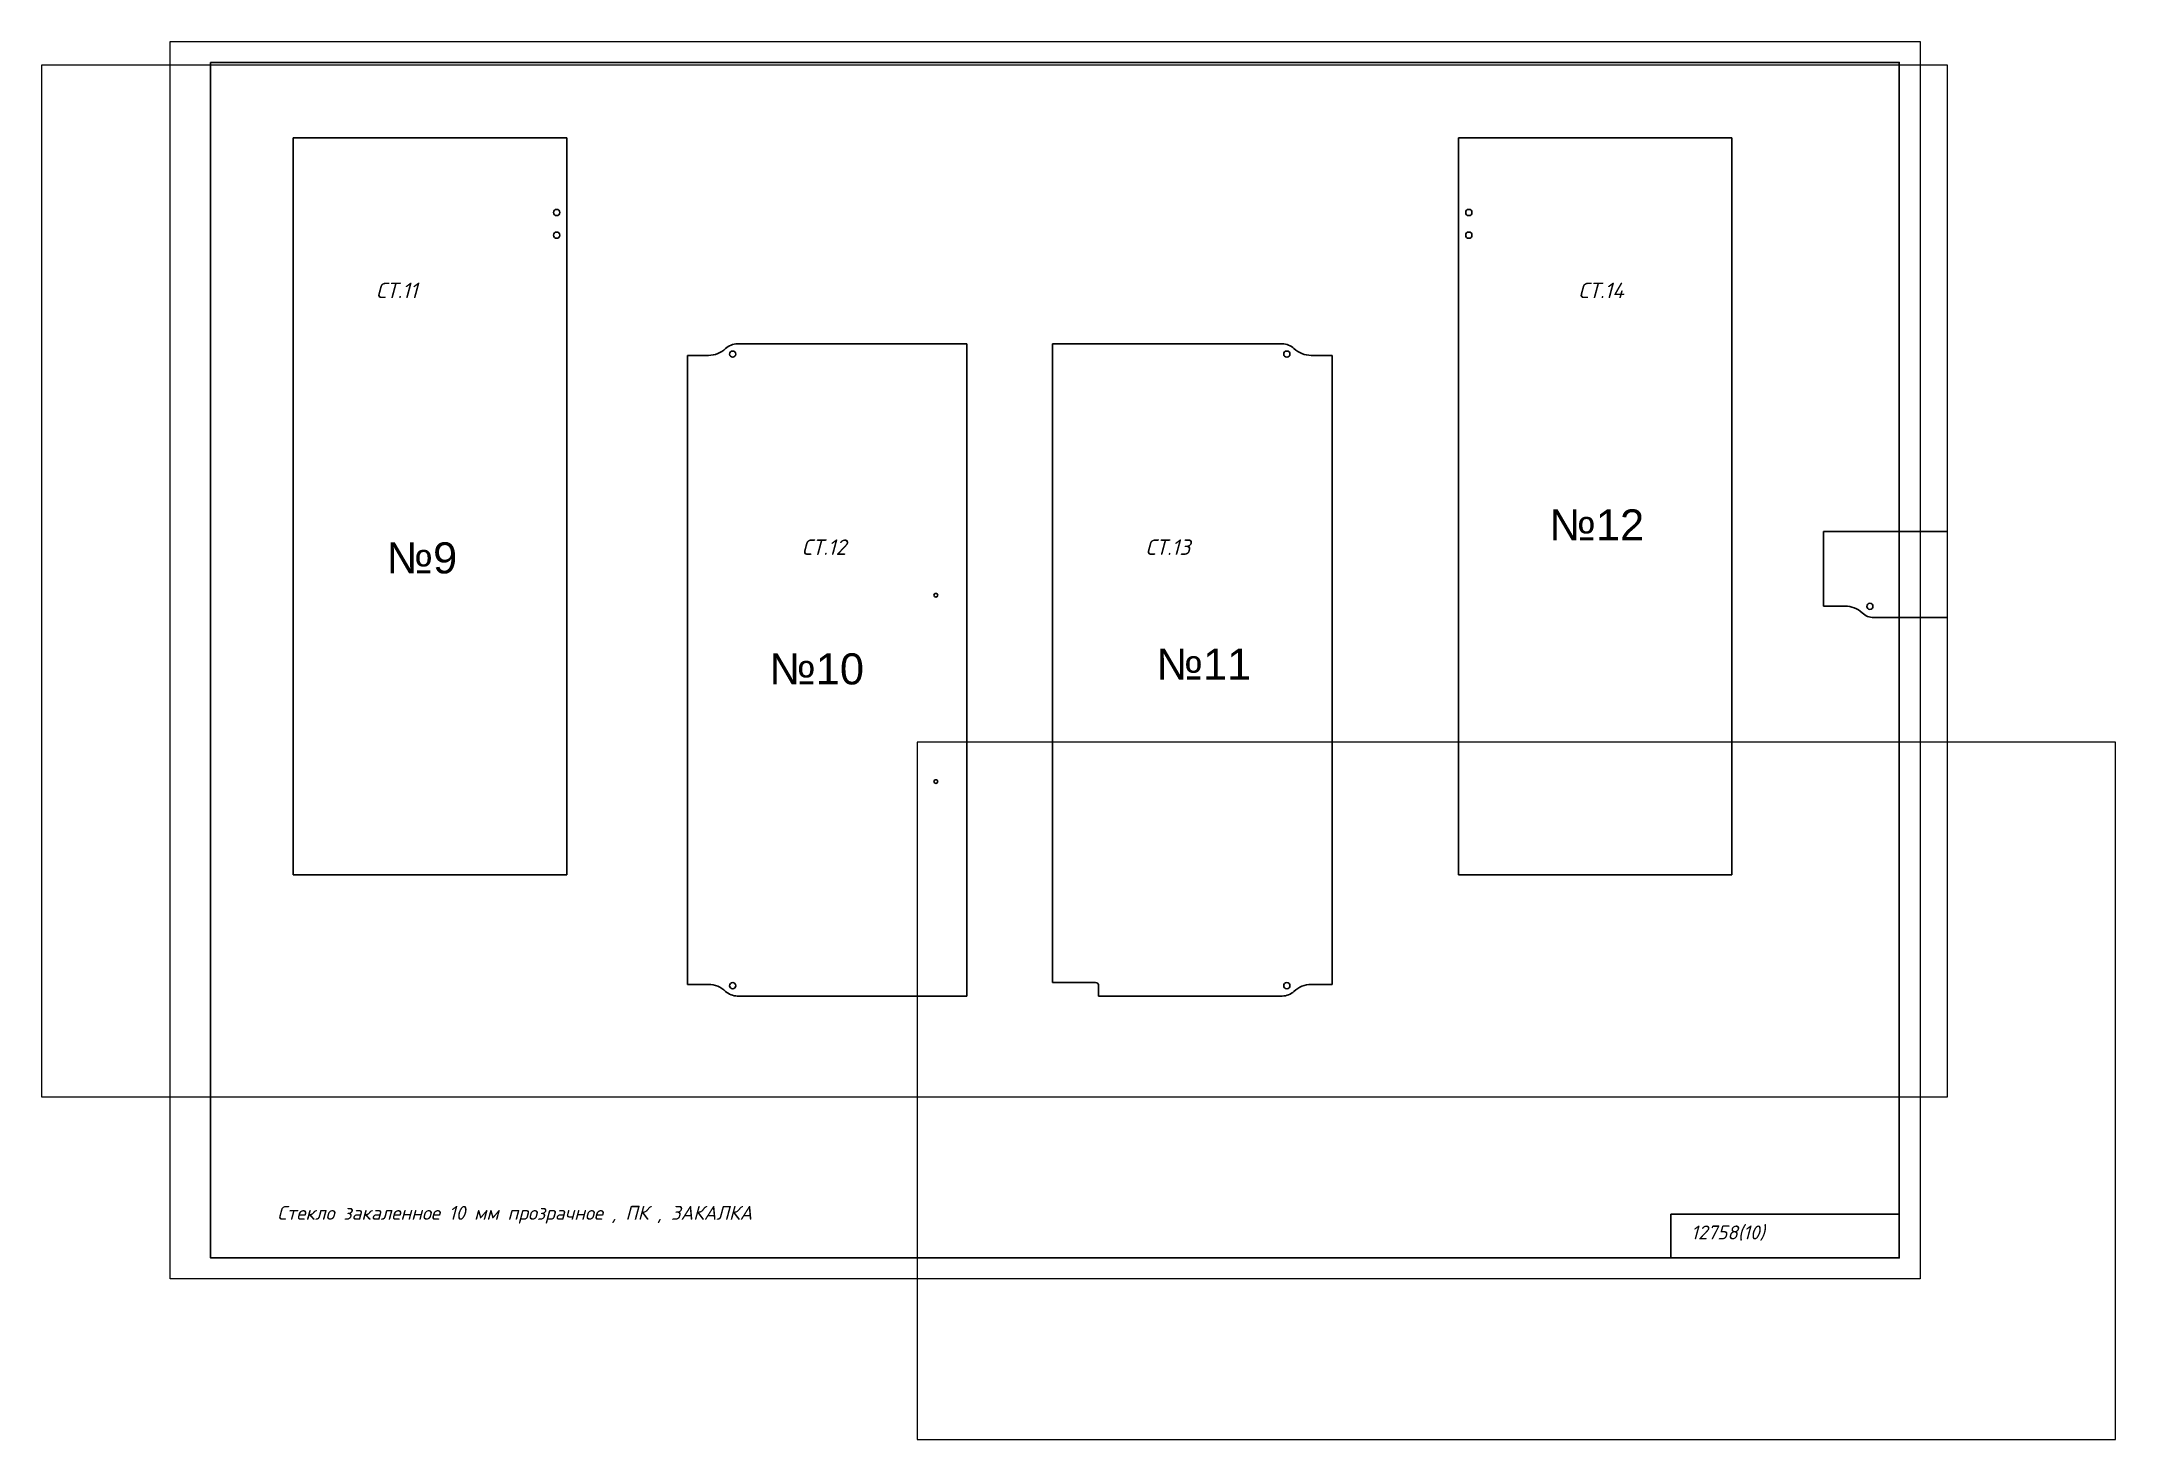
# Paper-space layout 'С3' of a CAD drawing. Header units: millimetres. Extents: x 3730 to 4022, y 277 to 474.
# The model-space entities are those that its viewports show. They can reach past a viewport. Long polylines and large blocks are cut down to what shows.
import ezdxf

# ---------------------------------------------------------------- set-up
doc = ezdxf.new("R2010")
doc.units = ezdxf.units.MM
doc.layers.add('PDF _Геометрия', color=250, linetype='Continuous')
doc.styles.add('MtX_Arial', font='')
doc.styles.get("Standard").update_dxf_attribs({"font": 'isocpeui.ttf'})
doc.styles.get('MtX_Arial').set_extended_font_data('Arial')

msp = doc.modelspace()

# ---------------------------------------------------------------- linework, layer by layer
at = {"ltscale": 20}
for p, q in [((729162.3, 168298.4), (728281.3, 168298.4)), ((728281.3, 168298.4), (728281.3, 165924.4)), ((729162.3, 165924.4), (729162.3, 168298.4)), ((732913.6, 168298.4), (732033.6, 168298.4)), ((732033.6, 168298.4), (732033.6, 165924.4)), ((732913.6, 165924.4), (732913.6, 168298.4)), ((730450.5, 167634.4), (729711.2, 167634.4)), ((730450.5, 165534.4), (730450.5, 167634.4)), ((731465.9, 167634.4), (730726.6, 167634.4)), ((730726.6, 167634.4), (730726.6, 165577.4)), ((729618.5, 167597.4), (729550.5, 167597.4)), ((729550.5, 167597.4), (729550.5, 165571.4)), ((731626.6, 167597.4), (731558.6, 167597.4)), ((731626.6, 165571.4), (731626.6, 167597.4)), ((728281.3, 165924.4), (729162.3, 165924.4)), ((732033.6, 165924.4), (732913.6, 165924.4)), ((729550.5, 165571.4), (729618.5, 165571.4)), ((730726.6, 165577.4), (730864.6, 165577.4)), ((730874.6, 165567.4), (730874.6, 165534.4)), ((731558.6, 165571.4), (731626.6, 165571.4)), ((729711.2, 165534.4), (730450.5, 165534.4)), ((730874.6, 165534.4), (731465.9, 165534.4))]:
    msp.add_line(p, q, dxfattribs=at)
for p, q in [((735016.9, 167030.1), (733208.9, 167030.1)), ((733208.9, 167030.1), (733208.9, 166790.1)), ((733208.9, 166790.1), (733277.9, 166790.1)), ((733370.8, 166753.1), (734855.1, 166753.1))]:
    msp.add_line(p, q).dxf.unprotected_set("ltscale", 0)
for centre in [(729129.3, 168057.4), (732066.6, 168057.4, 40), (729129.3, 167984.4), (732066.6, 167984.4, 40), (729696.5, 167601.4), (731480.6, 167601.4), (733357.9, 166789.1), (729696.5, 165567.4), (731480.6, 165567.4)]:
    msp.add_circle(centre, 10, dxfattribs=at)
for centre in [(730350.5, 166824.9), (730350.5, 166224.9)]:
    msp.add_circle(centre, 6)
for centre, radius, start, end in [((729618.5, 167677.4), 80, 270, 313.5005), ((729711.4, 167579.4), 55, 90.1568, 133.3868), ((731465.8, 167579.4), 55, 46.6132, 89.8432), ((731558.6, 167677.4), 80, 226.4995, 270), ((729618.5, 165491.4), 80, 46.4995, 90), ((730864.6, 165567.4), 10, 0, 90), ((731558.6, 165491.4), 80, 90, 133.5005), ((729711.4, 165589.4), 55, 226.6132, 269.8432), ((731465.8, 165589.4), 55, 270.1568, 313.3868)]:
    msp.add_arc(centre, radius, start, end, dxfattribs=at)
for centre, radius, start, end in [((733277.9, 166710.1), 80, 46.5921, 90), ((733370.8, 166808.1), 55, 226.4785, 270.0001)]:
    msp.add_arc(centre, radius, start, end).dxf.unprotected_set("ltscale", 0)

# ---------------------------------------------------------------- texts
for s, p in [('СТ.11', (728547.9, 167781.6)), ('СТ.14', (732419.4, 167781.6)), ('СТ.12', (729918.8, 166954.8)), ('СТ.13', (731025.7, 166954.8))]:
    msp.add_text(s, height=50).set_placement(p)
at = {"style": 'MtX_Arial'}
for s, p in [('№12', (732325.9, 167001.5)), ('№9', (728581.8, 166895.3)), ('№11', (731060.9, 166553)), ('№10', (729814, 166537.8))]:
    msp.add_text(s, height=100, dxfattribs=at).set_placement(p)

psp = doc.layouts.new('С3')

# ---------------------------------------------------------------- linework, layer by layer
psp.add_lwpolyline([(3959.49, 302.93), (3991.69, 302.93), (3991.69, 309.1), (3959.49, 309.1)], close=True)
at = {"layer": 'PDF _Геометрия', "color": 7, "lineweight": 18}
psp.add_lwpolyline([(3994.62, 299.99), (3747.98, 299.99), (3747.98, 474.4), (3994.62, 474.4)], close=True, dxfattribs=at)
at = {"layer": 'PDF _Геометрия', "color": 7, "lineweight": 25}
psp.add_lwpolyline([(3753.67, 471.46), (3753.67, 302.93), (3991.69, 302.93), (3991.69, 471.46)], close=True, dxfattribs=at)

# ---------------------------------------------------------------- texts
at = {"attachment_point": 1}
for s, insert, char_height, width in [('Стекло закаленное 10 мм прозрачное , ПК , ЗАКАЛКА', (3763.08, 310.27), 1.9601, 131.3386), ('12758(10)', (3962.33, 307.51), 1.96, 56.233)]:
    psp.add_mtext(s, dxfattribs=dict(at, insert=insert, char_height=char_height, width=width))

# ---------------------------------------------------------------- viewports
at = {"layer": 'Defpoints', "ltscale": 20, "view_target_point": (730367.66, 170869.74)}
psp.add_viewport(center=(3864.16, 398.35), size=(268.63, 145.3783), view_center_point=(171.57, -3998.98), view_height=3321.3194, dxfattribs=at)
psp.add_viewport(center=(3937.72, 326.48), size=(168.88, 98.2807), view_center_point=(3570.11, -14105.66), view_height=722.3302, status=3, dxfattribs=at)

doc.saveas('drawing.dxf')
